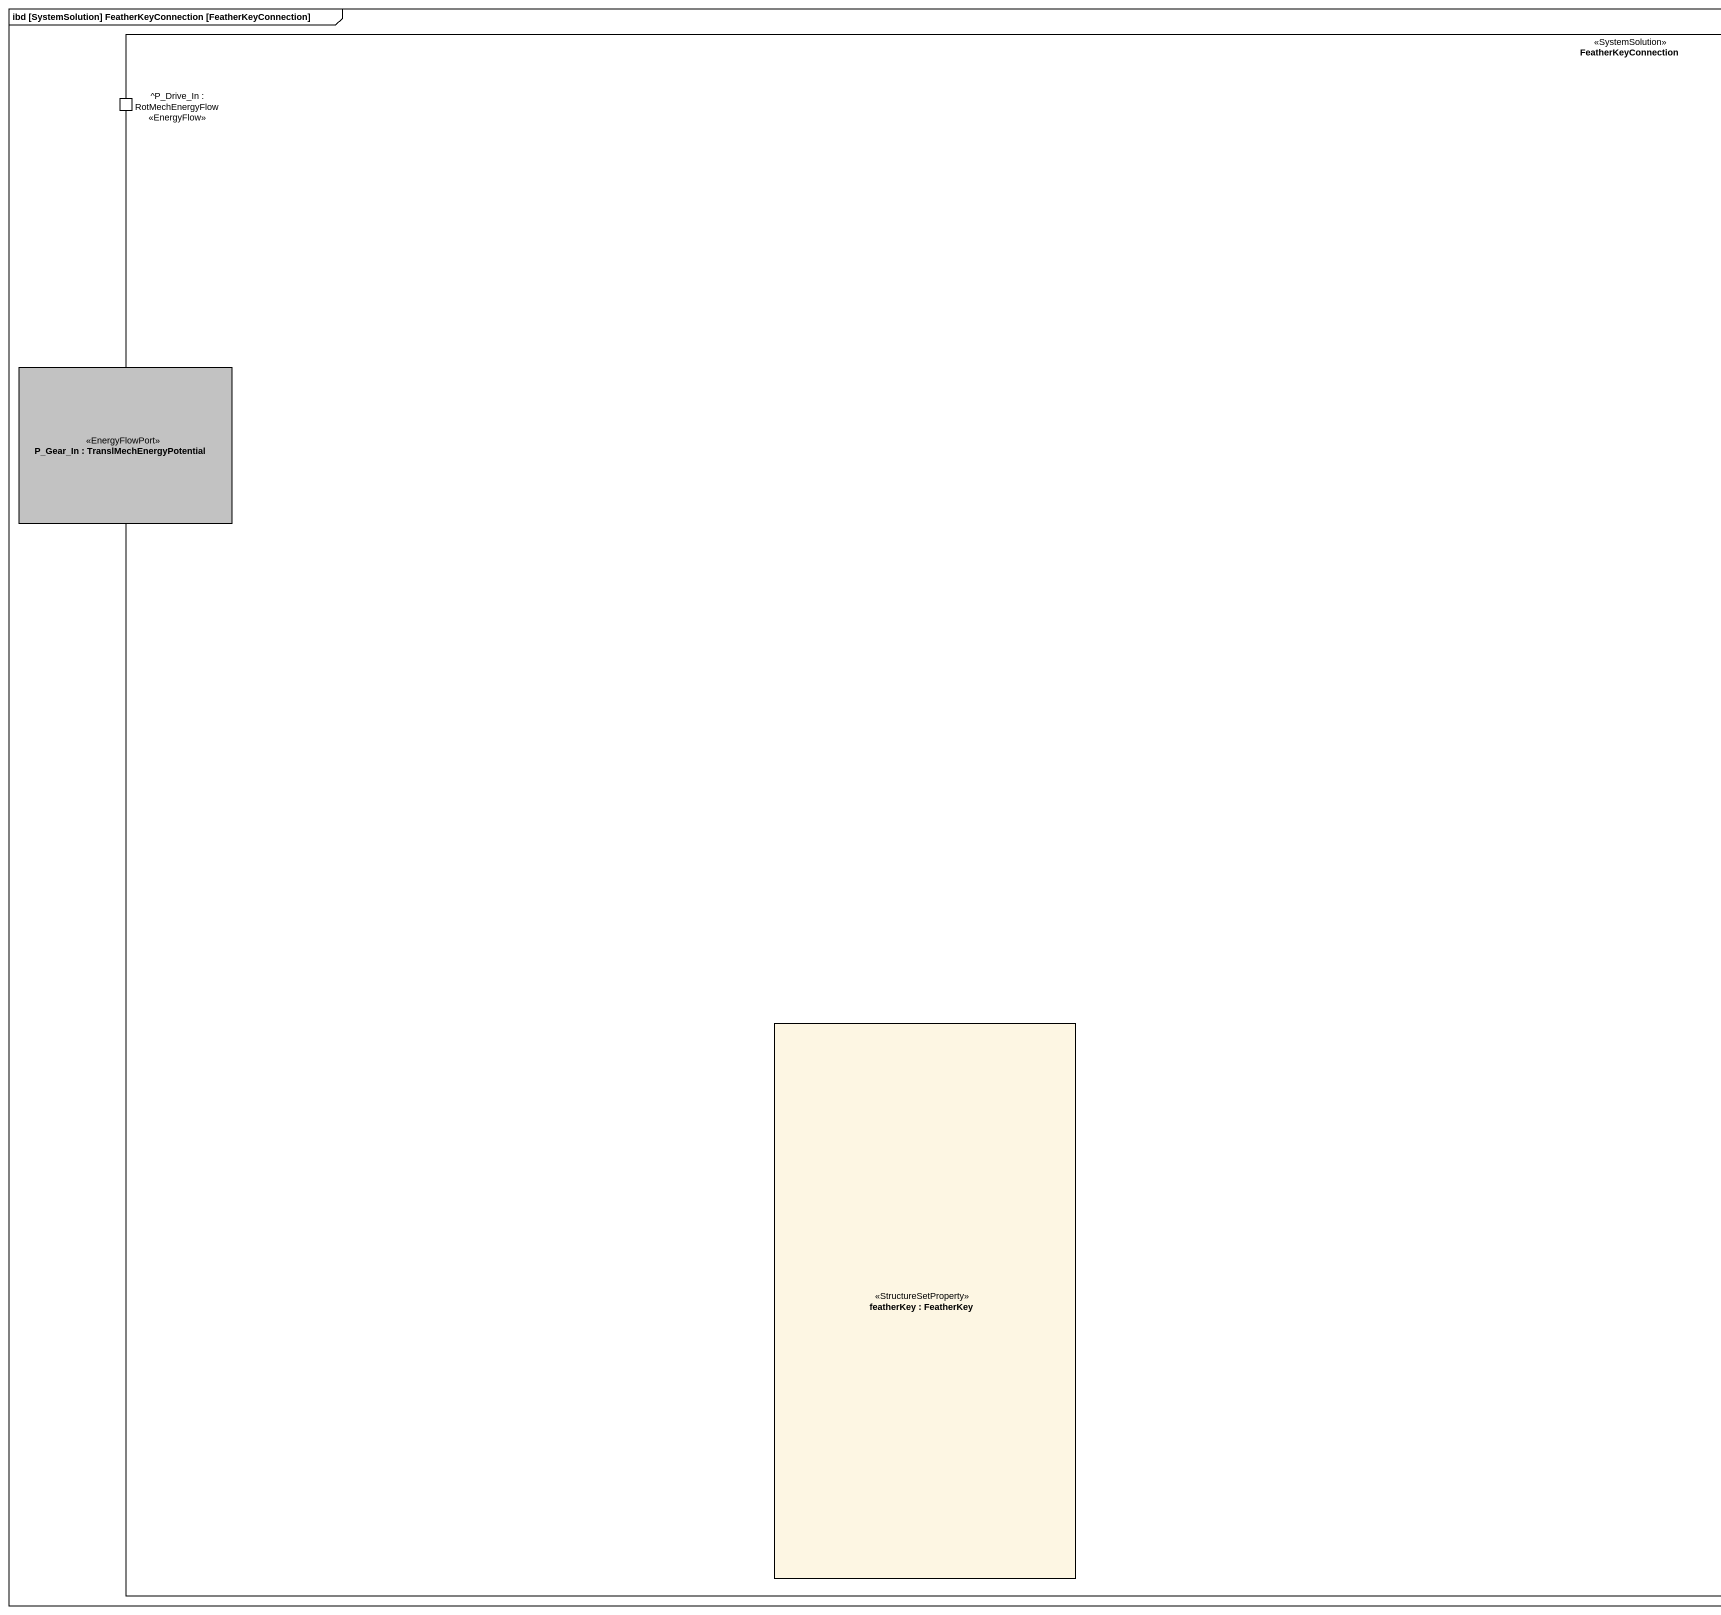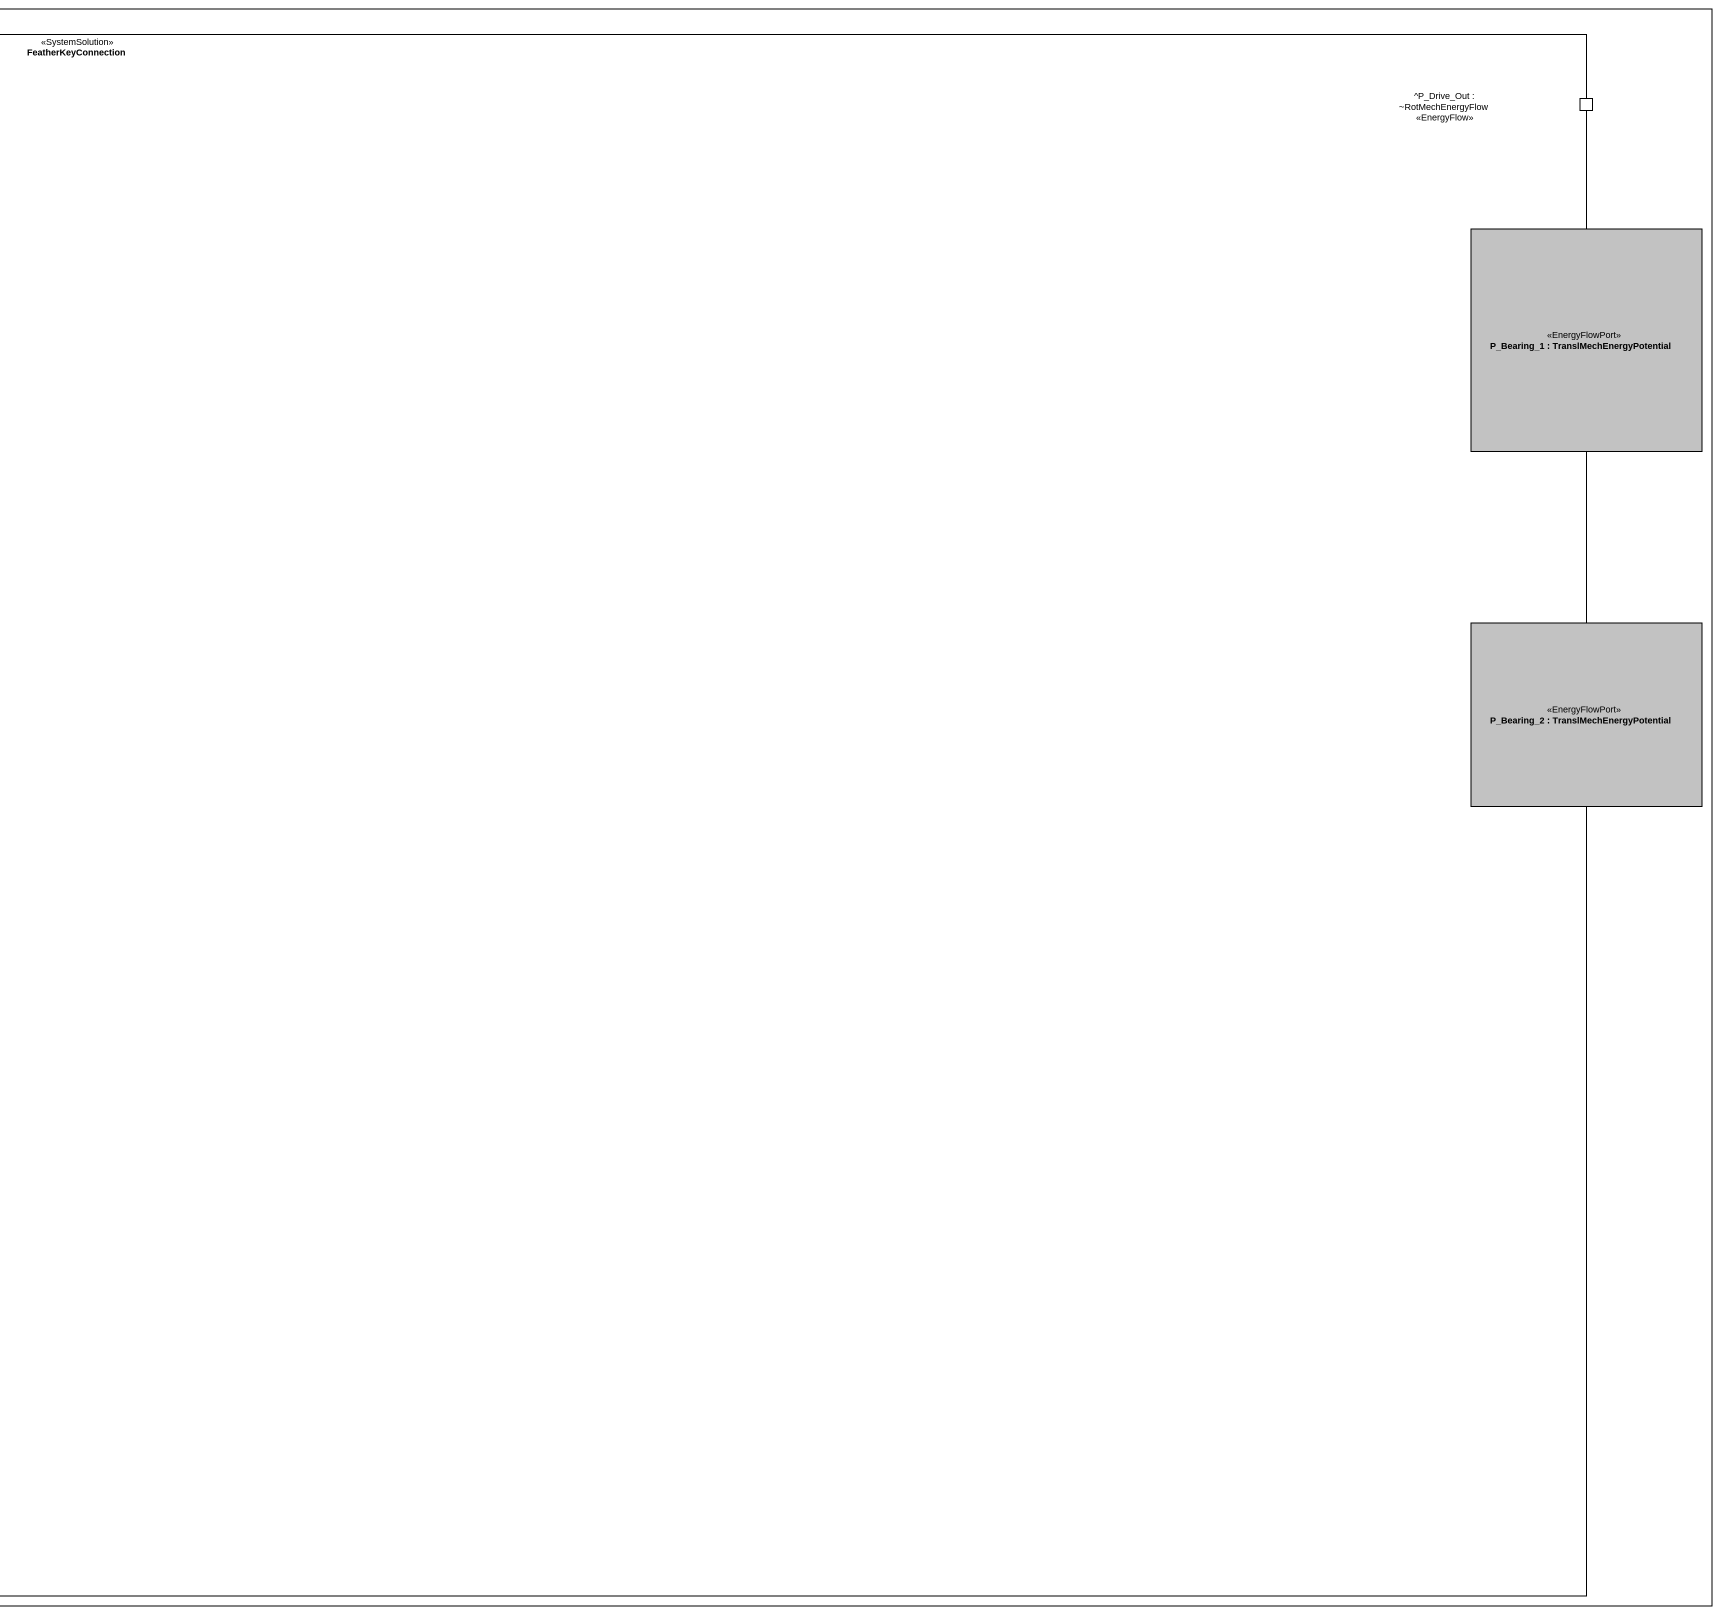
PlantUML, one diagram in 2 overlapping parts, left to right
@startuml
mainframe ibd [SystemSolution] FeatherKeyConnection [FeatherKeyConnection]
rectangle FeatherKeyConnection <<SystemSolution>> {
  port "^P_Drive_In : RotMechEnergyFlow <<EnergyFlow>>" as P_Drive_In
  port "^P_Drive_Out : ~RotMechEnergyFlow <<EnergyFlow>>" as P_Drive_Out
  rectangle "P_Bearing_1 : TranslMechEnergyPotential" as P_Bearing_1 <<EnergyFlowPort>> #C2C2C2
  rectangle "P_Gear_In : TranslMechEnergyPotential" as P_Gear_In <<EnergyFlowPort>> #C2C2C2
  rectangle "P_Bearing_2 : TranslMechEnergyPotential" as P_Bearing_2 <<EnergyFlowPort>> #C2C2C2
  rectangle "featherKey : FeatherKey" as featherKey <<StructureSetProperty>>
}
@enduml
